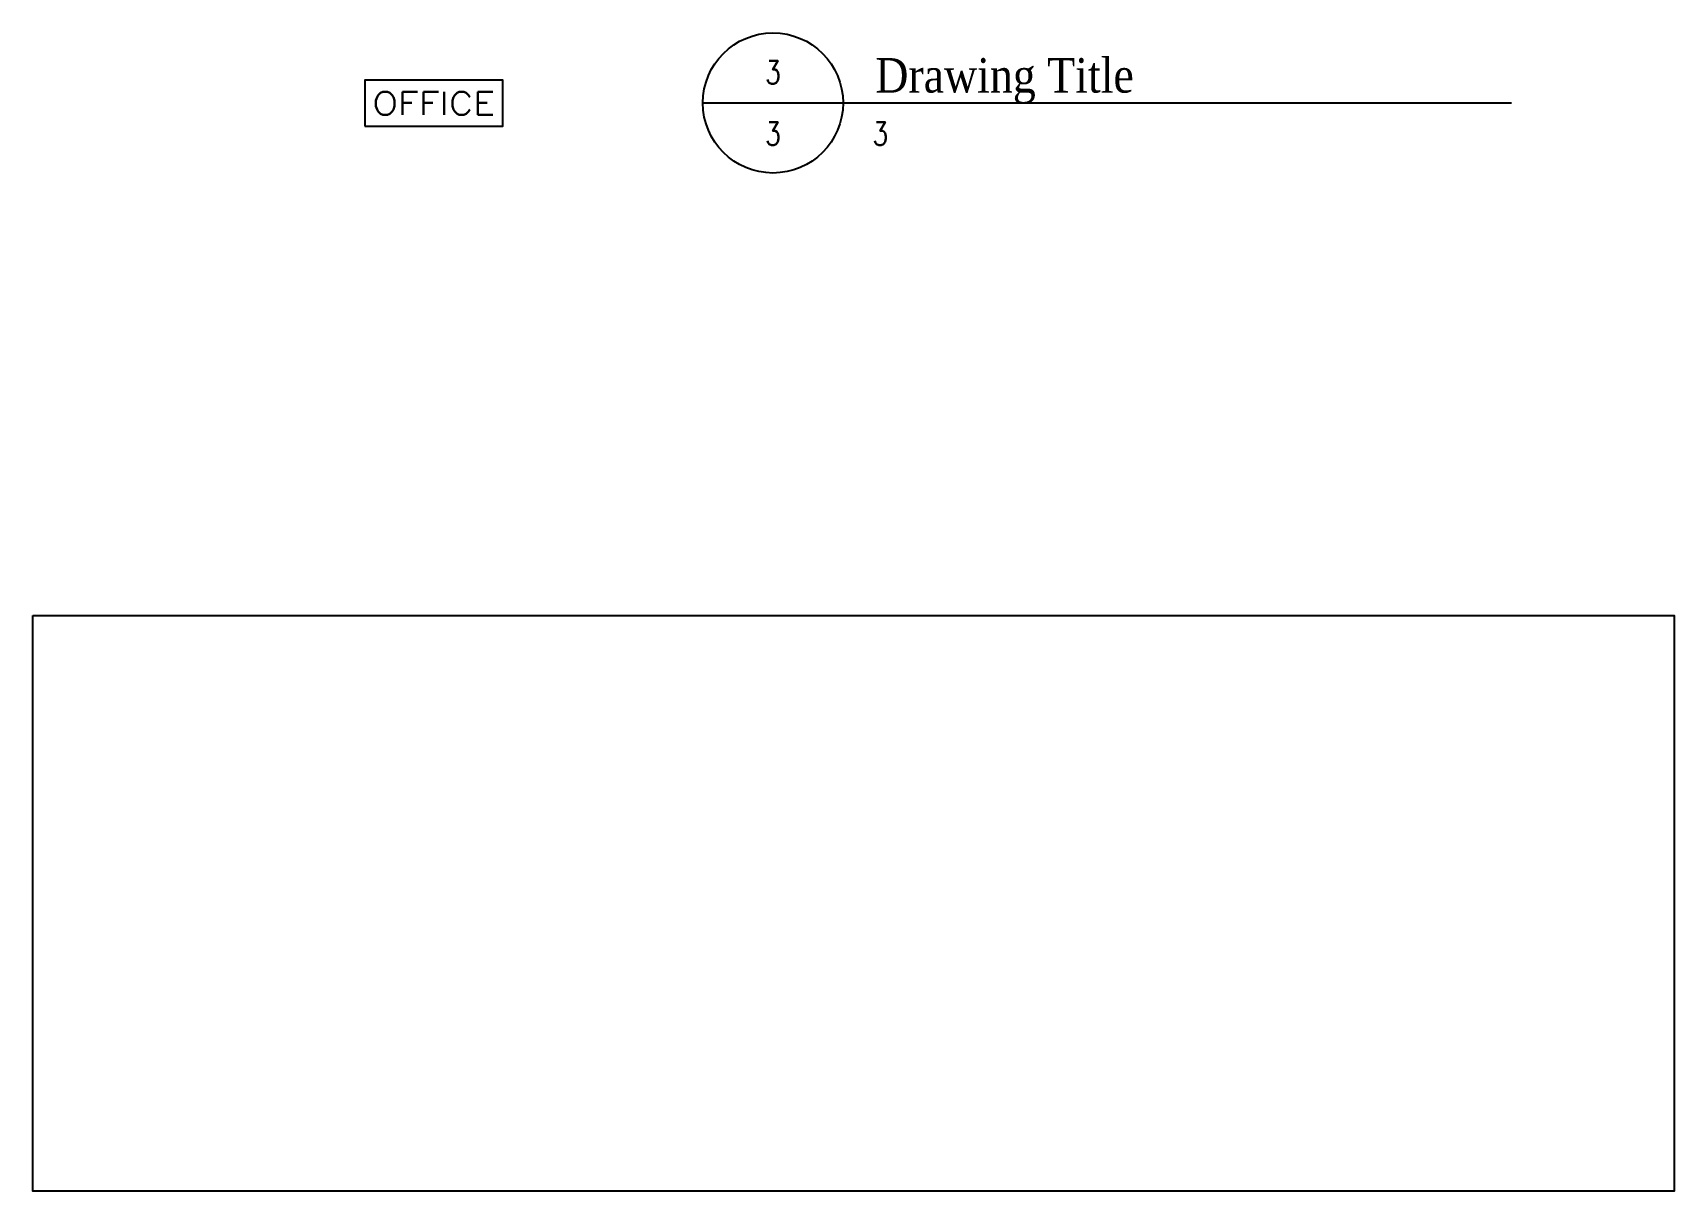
# Model space of a CAD drawing. Header units: centimetres. Extents: x 20 to 2161, y 323 to 1834.
import ezdxf
from ezdxf.enums import TextEntityAlignment as Align

# ---------------------------------------------------------------- set-up
doc = ezdxf.new("R2010")
doc.units = ezdxf.units.CM
doc.header["$MEASUREMENT"] = 0
doc.styles.get("Standard").update_dxf_attribs({"font": 'simplex.shx', "width": 0.8, "height": 30})
doc.styles.add('Title', font='GARA.TTF')

msp = doc.modelspace()

# ---------------------------------------------------------------- linework, layer by layer
msp.add_line((893.8, 1742.4), (1948.2, 1742.4))
for points in [[(453.1, 1711.9), (633.1, 1711.9), (633.1, 1771.9), (453.1, 1771.9)], [(20.1, 1073.9), (2160.5, 1073.9), (2160.5, 323), (20.1, 323)]]:
    msp.add_lwpolyline(points, close=True)
msp.add_circle((985.3, 1742.4), 91.4)

# ---------------------------------------------------------------- texts
at = {"style": 'Title'}
msp.add_text('Drawing Title', height=45, dxfattribs=at).set_placement((1118.8, 1742.4), align=Align.BOTTOM_LEFT)
at = {"width": 0.8}
for p in [(985.3, 1782.4), (985.3, 1702.4), (1125.3, 1702.4)]:
    msp.add_text('3', height=30, dxfattribs=at).set_placement(p, align=Align.MIDDLE_CENTER)
at = {"width": 1.12}
msp.add_text('OFFICE', height=30, dxfattribs=at).set_placement((463.1, 1726.9), (623.1, 1726.9), align=Align.FIT)

doc.saveas('drawing.dxf')
